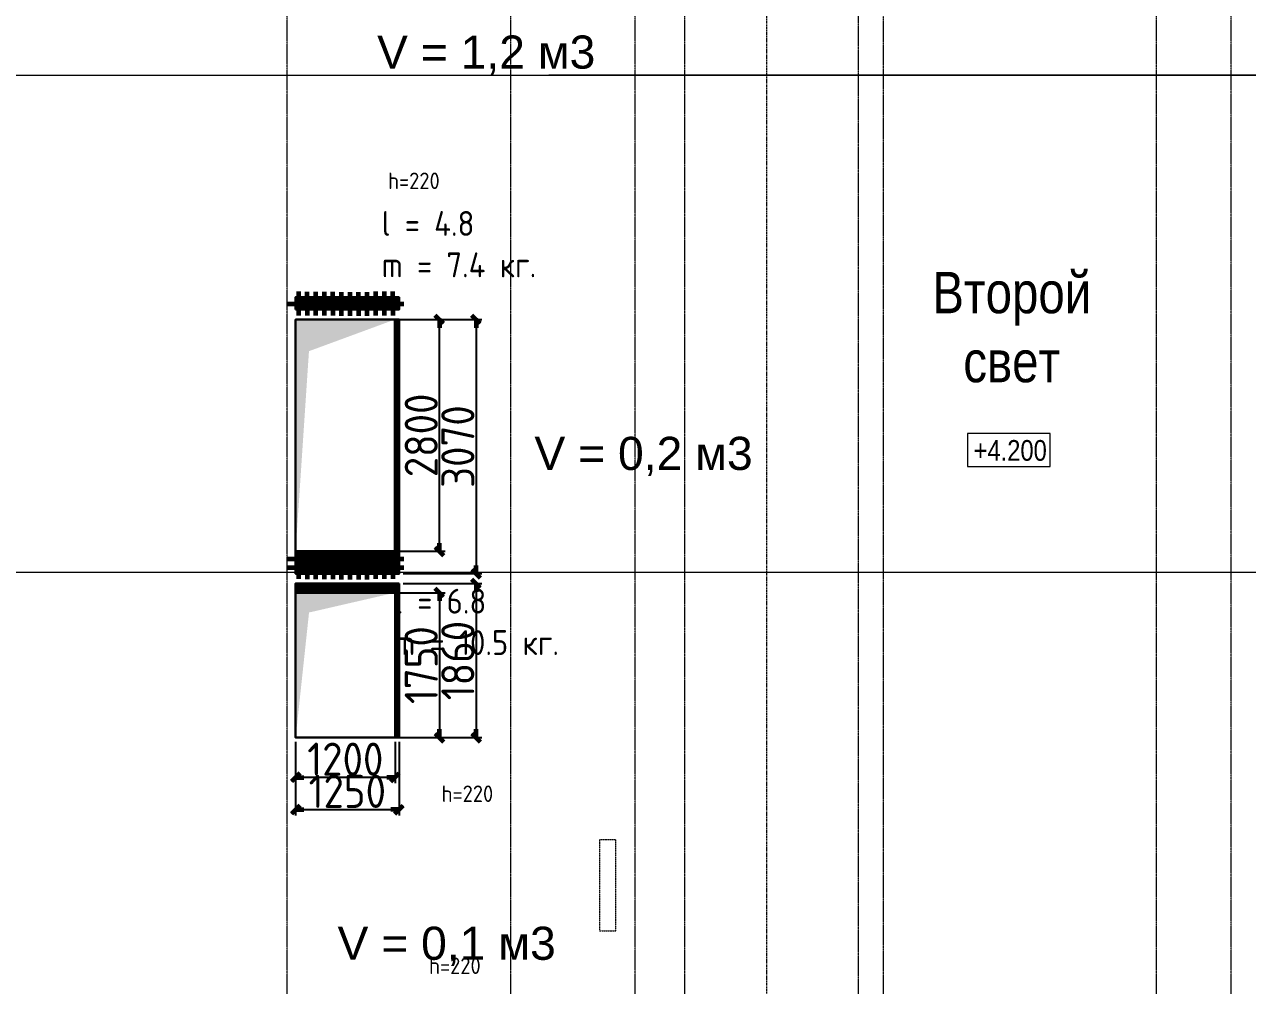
# Model space of a CAD drawing. Header units: millimetres. Extents: x -65509 to 912790, y 446 to 713294.
# Drawn here: x 206022 to 220796, y 400382 to 411991 of the extents above; entities that cross this region are included whole.
import ezdxf
from ezdxf.enums import TextEntityAlignment as Align

# ---------------------------------------------------------------- set-up
doc = ezdxf.new("R2010")
doc.units = ezdxf.units.MM
for name, pattern in [('CENTER2', [28.575, 19.05, -3.175, 3.175, -3.175]), ('DASHED', [19.05, 12.7, -6.35]), ('HIDDEN2', [4.7625, 3.175, -1.5875])]:
    doc.linetypes.add(name, pattern=pattern)
doc.layers.get('Defpoints').update_dxf_attribs({"color": 250})
for name, color, linetype, lineweight in [('1-основные', 7, 'Continuous', 0), ('10.5) Арматура', 6, 'Continuous', 60), ('10.6) Диафрагмы', 90, 'Continuous', 30), ('АР_Отметка', 250, 'Continuous', 13), ('АР_Разрезы марка', 7, 'Continuous', 13), ('ОВ_Шахты', 250, 'Continuous', 5), ('РД_Оси_100', 250, 'Continuous', 0)]:
    doc.layers.add(name, color=color, linetype=linetype, lineweight=lineweight)
doc.layers.add('АР_Отопительные приборы', color=1, linetype='HIDDEN2', lineweight=0, true_color=0xff0000)
doc.styles.add('Arial_Narrow_08', font='ARIALN.TTF', dxfattribs={"width": 0.8})
doc.styles.get("Standard").update_dxf_attribs({"font": 'arial.ttf'})
doc.styles.add('style1', font='ARIALN.TTF')
doc.styles.add('СПДС', font='isocpeur.ttf', dxfattribs={"width": 0.9})
doc.dimstyles.new('Размера А3', dxfattribs={"dimtxt": 400, "dimasz": 100, "dimexe": 70, "dimexo": 50, "dimgap": 20, "dimtad": 1, "dimdec": 0, "dimrnd": 10, "dimzin": 0, "dimdsep": 46, "dimtxsty": 'СПДС', "dimblk": 'ARROWHEAD_6', "dimcen": 1, "dimazin": 0, "dimtfac": 1, "dimtdec": 0, "dimtmove": 2, "dimatfit": 0, "dimfxl": 1, "dimtolj": 1, "dimtzin": 0, "dimarcsym": 0})

# ---------------------------------------------------------------- blocks, each defined once
blk = doc.blocks.new('СОШ_2200_АР_ОСИ_М100_28.05.24')
at = {"layer": 'РД_Оси_100', "linetype": 'CENTER2'}
for p, q in [((91800, -6155), (91800, 139938.679)), ((94500, -6155), (94500, 139938.679)), ((96000, -6155), (96000, 139938.679)), ((102300, -6155), (102300, 139938.679)), ((-5954.958, 116100), (119910, 116100)), ((35037.55, 116100), (119910, 116100)), ((-5954.958, 110100), (119910, 110100)), ((35037.55, 110100), (119910, 110100))]:
    blk.add_line(p, q, dxfattribs=at)
for points in [[(96600, -6155), (96600, 139938.679)], [(98700, -6194.98), (98700, 139538.679), (98550, 139938.679)], [(99000, -6195.83), (99000, 139538.679), (99150, 139938.679)], [(103200, -6155), (103200, 139938.679)]]:
    blk.add_lwpolyline(points, dxfattribs=at)
blk = doc.blocks.new('Отметка_план')
at = {"color": 7}
blk.add_lwpolyline([(0, 0), (10, 0), (10, 4), (0, 4)], close=True, dxfattribs=at)
at = {"style": 'Arial_Narrow_08', "width": 0.8}
blk.add_attdef('OTMG', text='', height=2.5, dxfattribs=at).set_placement((9.06, 0.7), align=Align.RIGHT)
blk = doc.blocks.new('otv')
at = {"linetype": 'Continuous'}
blk.add_lwpolyline([(0, -1), (0, 0), (1, 0), (1, -1)], close=True, dxfattribs=at)
blk.add_solid([(0, -1), (0, 0), (0.1346, -0.1366), (1, 0)], dxfattribs=at)
blk = doc.blocks.new('Bottom_R_1100')
at = {"layer": 'АР_Отопительные приборы'}
blk.add_lwpolyline([(-550, -100), (550, -100), (550, 100), (-550, 100)], close=True, dxfattribs=at)
blk = doc.blocks.new('ARROWHEAD_6')
at = {"color": 0, "linetype": 'Continuous'}
for p, q in [((0, 0), (-1, 0)), ((-0.5, -0.5), (0.5, 0.5))]:
    blk.add_line(p, q, dxfattribs=at)
blk = doc.blocks.new('*D942')
at = {"layer": '10.6) Диафрагмы', "color": 0, "lineweight": -2, "transparency": 16777216}
for p, q in [((210597, 408427), (211547, 408427)), ((211477, 408327), (211477, 405457)), ((210597, 405357), (211547, 405357))]:
    blk.add_line(p, q, dxfattribs=at)
at = {"layer": 'Defpoints', "color": 0, "lineweight": 25, "transparency": 16777216}
for p in [(210547, 408427), (210547, 405357), (211477, 405357)]:
    blk.add_point(p, dxfattribs=at)
at = {"layer": '10.6) Диафрагмы', "color": 0, "lineweight": -2, "transparency": 16777216, "xscale": 100, "yscale": 100, "zscale": 100}
for p, rotation in [((211477, 408427), 90), ((211477, 405357), 270)]:
    blk.add_blockref('ARROWHEAD_6', p, dxfattribs=dict(at, rotation=rotation))
at = {"layer": '10.6) Диафрагмы', "color": 0, "lineweight": 25, "transparency": 16777216, "insert": (211257, 406892), "char_height": 400, "attachment_point": 5, "rotation": 90, "style": 'СПДС'}
blk.add_mtext('\\A1;3070', dxfattribs=at)
blk = doc.blocks.new('*D943')
at = {"layer": '10.6) Диафрагмы', "color": 0, "lineweight": -2, "transparency": 16777216}
for p, q in [((210547, 408427), (211105, 408427)), ((211035, 405727), (211035, 408327)), ((210547, 405627), (211105, 405627))]:
    blk.add_line(p, q, dxfattribs=at)
at = {"layer": 'Defpoints', "color": 0, "lineweight": 25, "transparency": 16777216}
for p in [(210497, 408427), (211035, 408427), (210497, 405627)]:
    blk.add_point(p, dxfattribs=at)
at = {"layer": '10.6) Диафрагмы', "color": 0, "lineweight": -2, "transparency": 16777216, "xscale": 100, "yscale": 100, "zscale": 100}
for p, rotation in [((211035, 408427), 90), ((211035, 405627), 270)]:
    blk.add_blockref('ARROWHEAD_6', p, dxfattribs=dict(at, rotation=rotation))
at = {"layer": '10.6) Диафрагмы', "color": 0, "lineweight": 25, "transparency": 16777216, "insert": (210815, 407027), "char_height": 400, "attachment_point": 5, "rotation": 90, "style": 'СПДС'}
blk.add_mtext('\\A1;2800', dxfattribs=at)
blk = doc.blocks.new('*D944')
at = {"layer": '10.6) Диафрагмы', "color": 0, "lineweight": -2, "transparency": 16777216}
for p, q in [((210597, 405237), (211547, 405237)), ((211477, 405137), (211477, 403477)), ((210597, 403377), (211547, 403377))]:
    blk.add_line(p, q, dxfattribs=at)
at = {"layer": 'Defpoints', "color": 0, "lineweight": 25, "transparency": 16777216}
for p in [(210547, 405237), (210547, 403377), (211477, 403377)]:
    blk.add_point(p, dxfattribs=at)
at = {"layer": '10.6) Диафрагмы', "color": 0, "lineweight": -2, "transparency": 16777216, "xscale": 100, "yscale": 100, "zscale": 100}
for p, rotation in [((211477, 405237), 90), ((211477, 403377), 270)]:
    blk.add_blockref('ARROWHEAD_6', p, dxfattribs=dict(at, rotation=rotation))
at = {"layer": '10.6) Диафрагмы', "color": 0, "lineweight": 25, "transparency": 16777216, "insert": (211257, 404307), "char_height": 400, "attachment_point": 5, "rotation": 90, "style": 'СПДС'}
blk.add_mtext('\\A1;1860', dxfattribs=at)
blk = doc.blocks.new('*D945')
at = {"layer": '10.6) Диафрагмы', "color": 0, "lineweight": -2, "transparency": 16777216}
for p, q in [((210548, 405127), (211105, 405127)), ((211035, 405027), (211035, 403477)), ((210548, 403377), (211105, 403377))]:
    blk.add_line(p, q, dxfattribs=at)
at = {"layer": 'Defpoints', "color": 0, "lineweight": 25, "transparency": 16777216}
for p in [(210498, 405127), (210498, 403377), (211035, 403377)]:
    blk.add_point(p, dxfattribs=at)
at = {"layer": '10.6) Диафрагмы', "color": 0, "lineweight": -2, "transparency": 16777216, "xscale": 100, "yscale": 100, "zscale": 100}
for p, rotation in [((211035, 405127), 90), ((211035, 403377), 270)]:
    blk.add_blockref('ARROWHEAD_6', p, dxfattribs=dict(at, rotation=rotation))
at = {"layer": '10.6) Диафрагмы', "color": 0, "lineweight": 25, "transparency": 16777216, "insert": (210815, 404252), "char_height": 400, "attachment_point": 5, "rotation": 90, "style": 'СПДС'}
blk.add_mtext('\\A1;1750', dxfattribs=at)
blk = doc.blocks.new('*D946')
at = {"layer": '10.6) Диафрагмы', "color": 0, "lineweight": -2, "transparency": 16777216}
for p, q in [((209298, 403327), (209298, 402826)), ((210498, 403327), (210498, 402826)), ((210398, 402896), (209398, 402896))]:
    blk.add_line(p, q, dxfattribs=at)
at = {"layer": 'Defpoints', "color": 0, "lineweight": 25, "transparency": 16777216}
for p in [(209298, 403377), (210498, 403377), (209298, 402896)]:
    blk.add_point(p, dxfattribs=at)
at = {"layer": '10.6) Диафрагмы', "color": 0, "lineweight": -2, "transparency": 16777216, "xscale": 100, "yscale": 100, "zscale": 100, "rotation": 180}
blk.add_blockref('ARROWHEAD_6', (209298, 402896), dxfattribs=at)
at = {"layer": '10.6) Диафрагмы', "color": 0, "lineweight": -2, "transparency": 16777216, "xscale": 100, "yscale": 100, "zscale": 100}
blk.add_blockref('ARROWHEAD_6', (210498, 402896), dxfattribs=at)
at = {"layer": '10.6) Диафрагмы', "color": 0, "lineweight": 25, "transparency": 16777216, "insert": (209898, 403116), "char_height": 400, "attachment_point": 5, "style": 'СПДС'}
blk.add_mtext('\\A1;1200', dxfattribs=at)
blk = doc.blocks.new('*D947')
at = {"layer": '10.6) Диафрагмы', "color": 0, "lineweight": -2, "transparency": 16777216}
for p, q in [((209297, 403327), (209297, 402437)), ((210547, 403327), (210547, 402437)), ((209397, 402507), (210447, 402507))]:
    blk.add_line(p, q, dxfattribs=at)
at = {"layer": 'Defpoints', "color": 0, "lineweight": 25, "transparency": 16777216}
for p in [(209297, 403377), (210547, 403377), (210547, 402507)]:
    blk.add_point(p, dxfattribs=at)
at = {"layer": '10.6) Диафрагмы', "color": 0, "lineweight": -2, "transparency": 16777216, "xscale": 100, "yscale": 100, "zscale": 100, "rotation": 180}
blk.add_blockref('ARROWHEAD_6', (209297, 402507), dxfattribs=at)
at = {"layer": '10.6) Диафрагмы', "color": 0, "lineweight": -2, "transparency": 16777216, "xscale": 100, "yscale": 100, "zscale": 100}
blk.add_blockref('ARROWHEAD_6', (210547, 402507), dxfattribs=at)
at = {"layer": '10.6) Диафрагмы', "color": 0, "lineweight": 25, "transparency": 16777216, "insert": (209922, 402727), "char_height": 400, "attachment_point": 5, "style": 'СПДС'}
blk.add_mtext('\\A1;1250', dxfattribs=at)
blk = doc.blocks.new('*D1040')
at = {"layer": '10.5) Арматура', "color": 0, "lineweight": -2, "transparency": 16777216}
for p, q in [((210597, 408427), (211547, 408427)), ((211477, 408327), (211477, 405457)), ((210597, 405357), (211547, 405357))]:
    blk.add_line(p, q, dxfattribs=at)
at = {"layer": 'Defpoints', "color": 0, "lineweight": 25, "transparency": 16777216}
for p in [(210547, 408427), (210547, 405357), (211477, 405357)]:
    blk.add_point(p, dxfattribs=at)
at = {"layer": '10.5) Арматура', "color": 0, "lineweight": -2, "transparency": 16777216, "xscale": 100, "yscale": 100, "zscale": 100}
for p, rotation in [((211477, 408427), 90), ((211477, 405357), 270)]:
    blk.add_blockref('ARROWHEAD_6', p, dxfattribs=dict(at, rotation=rotation))
at = {"layer": '10.5) Арматура', "color": 0, "lineweight": 25, "transparency": 16777216, "insert": (211257, 406892), "char_height": 400, "attachment_point": 5, "rotation": 90, "style": 'СПДС'}
blk.add_mtext('\\A1;3070', dxfattribs=at)
blk = doc.blocks.new('*D1041')
at = {"layer": '10.5) Арматура', "color": 0, "lineweight": -2, "transparency": 16777216}
for p, q in [((210547, 408427), (211105, 408427)), ((211035, 405727), (211035, 408327)), ((210547, 405627), (211105, 405627))]:
    blk.add_line(p, q, dxfattribs=at)
at = {"layer": 'Defpoints', "color": 0, "lineweight": 25, "transparency": 16777216}
for p in [(210497, 408427), (211035, 408427), (210497, 405627)]:
    blk.add_point(p, dxfattribs=at)
at = {"layer": '10.5) Арматура', "color": 0, "lineweight": -2, "transparency": 16777216, "xscale": 100, "yscale": 100, "zscale": 100}
for p, rotation in [((211035, 408427), 90), ((211035, 405627), 270)]:
    blk.add_blockref('ARROWHEAD_6', p, dxfattribs=dict(at, rotation=rotation))
at = {"layer": '10.5) Арматура', "color": 0, "lineweight": 25, "transparency": 16777216, "insert": (210815, 407027), "char_height": 400, "attachment_point": 5, "rotation": 90, "style": 'СПДС'}
blk.add_mtext('\\A1;2800', dxfattribs=at)
blk = doc.blocks.new('*D1042')
at = {"layer": '10.5) Арматура', "color": 0, "lineweight": -2, "transparency": 16777216}
for p, q in [((210597, 405237), (211547, 405237)), ((211477, 405137), (211477, 403477)), ((210597, 403377), (211547, 403377))]:
    blk.add_line(p, q, dxfattribs=at)
at = {"layer": 'Defpoints', "color": 0, "lineweight": 25, "transparency": 16777216}
for p in [(210547, 405237), (210547, 403377), (211477, 403377)]:
    blk.add_point(p, dxfattribs=at)
at = {"layer": '10.5) Арматура', "color": 0, "lineweight": -2, "transparency": 16777216, "xscale": 100, "yscale": 100, "zscale": 100}
for p, rotation in [((211477, 405237), 90), ((211477, 403377), 270)]:
    blk.add_blockref('ARROWHEAD_6', p, dxfattribs=dict(at, rotation=rotation))
at = {"layer": '10.5) Арматура', "color": 0, "lineweight": 25, "transparency": 16777216, "insert": (211257, 404307), "char_height": 400, "attachment_point": 5, "rotation": 90, "style": 'СПДС'}
blk.add_mtext('\\A1;1860', dxfattribs=at)
blk = doc.blocks.new('*D1043')
at = {"layer": '10.5) Арматура', "color": 0, "lineweight": -2, "transparency": 16777216}
for p, q in [((210548, 405127), (211105, 405127)), ((211035, 405027), (211035, 403477)), ((210548, 403377), (211105, 403377))]:
    blk.add_line(p, q, dxfattribs=at)
at = {"layer": 'Defpoints', "color": 0, "lineweight": 25, "transparency": 16777216}
for p in [(210498, 405127), (210498, 403377), (211035, 403377)]:
    blk.add_point(p, dxfattribs=at)
at = {"layer": '10.5) Арматура', "color": 0, "lineweight": -2, "transparency": 16777216, "xscale": 100, "yscale": 100, "zscale": 100}
for p, rotation in [((211035, 405127), 90), ((211035, 403377), 270)]:
    blk.add_blockref('ARROWHEAD_6', p, dxfattribs=dict(at, rotation=rotation))
at = {"layer": '10.5) Арматура', "color": 0, "lineweight": 25, "transparency": 16777216, "insert": (210815, 404252), "char_height": 400, "attachment_point": 5, "rotation": 90, "style": 'СПДС'}
blk.add_mtext('\\A1;1750', dxfattribs=at)
blk = doc.blocks.new('*D1044')
at = {"layer": '10.5) Арматура', "color": 0, "lineweight": -2, "transparency": 16777216}
for p, q in [((209298, 403327), (209298, 402826)), ((210498, 403327), (210498, 402826)), ((210398, 402896), (209398, 402896))]:
    blk.add_line(p, q, dxfattribs=at)
at = {"layer": 'Defpoints', "color": 0, "lineweight": 25, "transparency": 16777216}
for p in [(209298, 403377), (210498, 403377), (209298, 402896)]:
    blk.add_point(p, dxfattribs=at)
at = {"layer": '10.5) Арматура', "color": 0, "lineweight": -2, "transparency": 16777216, "xscale": 100, "yscale": 100, "zscale": 100, "rotation": 180}
blk.add_blockref('ARROWHEAD_6', (209298, 402896), dxfattribs=at)
at = {"layer": '10.5) Арматура', "color": 0, "lineweight": -2, "transparency": 16777216, "xscale": 100, "yscale": 100, "zscale": 100}
blk.add_blockref('ARROWHEAD_6', (210498, 402896), dxfattribs=at)
at = {"layer": '10.5) Арматура', "color": 0, "lineweight": 25, "transparency": 16777216, "insert": (209898, 403116), "char_height": 400, "attachment_point": 5, "style": 'СПДС'}
blk.add_mtext('\\A1;1200', dxfattribs=at)
blk = doc.blocks.new('*D1045')
at = {"layer": '10.5) Арматура', "color": 0, "lineweight": -2, "transparency": 16777216}
for p, q in [((209297, 403327), (209297, 402437)), ((210547, 403327), (210547, 402437)), ((209397, 402507), (210447, 402507))]:
    blk.add_line(p, q, dxfattribs=at)
at = {"layer": 'Defpoints', "color": 0, "lineweight": 25, "transparency": 16777216}
for p in [(209297, 403377), (210547, 403377), (210547, 402507)]:
    blk.add_point(p, dxfattribs=at)
at = {"layer": '10.5) Арматура', "color": 0, "lineweight": -2, "transparency": 16777216, "xscale": 100, "yscale": 100, "zscale": 100, "rotation": 180}
blk.add_blockref('ARROWHEAD_6', (209297, 402507), dxfattribs=at)
at = {"layer": '10.5) Арматура', "color": 0, "lineweight": -2, "transparency": 16777216, "xscale": 100, "yscale": 100, "zscale": 100}
blk.add_blockref('ARROWHEAD_6', (210547, 402507), dxfattribs=at)
at = {"layer": '10.5) Арматура', "color": 0, "lineweight": 25, "transparency": 16777216, "insert": (209922, 402727), "char_height": 400, "attachment_point": 5, "style": 'СПДС'}
blk.add_mtext('\\A1;1250', dxfattribs=at)

msp = doc.modelspace()

# ---------------------------------------------------------------- hatches: boundary and pattern name
at = {"layer": '10.6) Диафрагмы'}
h = msp.add_hatch(dxfattribs=at)
h.set_pattern_fill('ANSI31', color=256)
h.paths.add_polyline_path([(210547.162, 408696.63), (209297.159, 408696.63), (209297.159, 408546.682), (210547.162, 408546.682)])
h = msp.add_hatch(dxfattribs=at)
h.set_pattern_fill('ANSI31', color=256)
h.paths.add_polyline_path([(210547.162, 408426.682), (210497.159, 408426.682), (210497.159, 405626.733), (209297.159, 405626.733), (209297.159, 405356.733), (210547.162, 405356.733)])
h = msp.add_hatch(dxfattribs=at)
h.set_pattern_fill('ANSI31', color=256)
h.paths.add_polyline_path([(210547.162, 405236.733), (209298.025, 405236.733), (209298.025, 405126.733), (210498.025, 405126.733), (210498.025, 403376.733), (210547.162, 403376.733)])

# ---------------------------------------------------------------- linework, layer by layer
at = {"layer": '1-основные'}
msp.add_lwpolyline([(228639.219, 411376.733), (212357.033, 411376.733)], dxfattribs=at)
at = {"layer": '10.5) Арматура'}
for points in [[(209335.5, 408477.178), (209334.432, 408763.249)], [(209438.981, 408474.09), (209437.914, 408760.161)], [(209542.463, 408474.09), (209541.396, 408760.161)], [(209645.942, 408474.862), (209644.875, 408760.933)], [(209749.424, 408474.862), (209748.357, 408760.933)], [(209852.916, 408472.134), (209851.849, 408758.205)], [(209956.398, 408472.134), (209955.331, 408758.205)], [(210059.88, 408472.134), (210058.813, 408758.205)], [(210163.362, 408472.134), (210162.295, 408758.205)], [(210266.825, 408477.178), (210265.758, 408763.249)], [(210370.307, 408477.178), (210369.24, 408763.249)], [(210473.789, 408477.178), (210472.722, 408763.249)], [(209197.159, 408615.169), (210606.581, 408615.169)], [(209197.159, 405537.159), (210606.581, 405537.159)], [(209335.5, 405293.279), (209334.432, 405626.733)], [(209438.981, 405290.191), (209437.914, 405626.733)], [(209542.463, 405290.191), (209542.463, 405626.733)], [(209645.942, 405290.963), (209645.942, 405626.733)], [(209749.424, 405290.963), (209748.357, 405626.733)], [(209852.916, 405288.234), (209851.849, 405626.733)], [(209956.398, 405288.234), (209956.398, 405626.733)], [(210059.88, 405288.234), (210058.813, 405626.733)], [(210163.362, 405288.234), (210162.295, 405626.733)], [(210266.825, 405293.279), (210266.825, 405626.733)], [(210370.307, 405293.279), (210370.307, 405626.733)], [(210473.789, 405293.279), (210473.789, 405626.733)], [(209197.159, 405431.27), (210606.581, 405431.27)]]:
    msp.add_lwpolyline(points, dxfattribs=at)
at = {"layer": '10.6) Диафрагмы'}
for points in [[(209297.159, 408546.682), (210547.162, 408546.682), (210547.162, 408696.63), (209297.159, 408696.63)], [(210497.159, 405626.733), (209297.158, 405626.733), (209297.158, 408426.682), (210497.159, 408426.682)], [(210547.162, 405356.733), (209297.159, 405356.733), (209297.159, 408426.682), (210547.162, 408426.682)], [(210547.162, 405236.733), (209298.025, 405236.733), (209298.025, 403376.733), (210547.162, 403376.733)], [(210498.025, 405126.733), (209297.159, 405126.733), (209297.159, 403376.733), (210498.025, 403376.733)]]:
    msp.add_lwpolyline(points, close=True, dxfattribs=at)
at = {"layer": 'АР_Разрезы марка', "linetype": 'DASHED', "lineweight": 0}
msp.add_lwpolyline([(214984.238, 432881.126), (214984.238, 395913.3), (212971.267, 395913.3), (212971.267, 293307.049)], dxfattribs=at)

# ---------------------------------------------------------------- block references
at = {"layer": 'АР_Отметка'}
ref = msp.add_blockref('Отметка_план', (217413.541, 406650.711), dxfattribs=dict(at, xscale=100, yscale=100, zscale=100))
ref.add_attrib('OTMG', '+4.200', dxfattribs={"layer": '0', "color": 0, "height": 250, "style": 'style1'}).set_placement((218370.959, 406970.528), align=Align.TOP_RIGHT)
at = {"layer": 'АР_Отопительные приборы', "rotation": 89.9999999999818}
msp.add_blockref('Bottom_R_1100', (213067.158, 401592.961), dxfattribs=at)
at = {"layer": 'ОВ_Шахты', "color": 1, "xscale": 1200}
for p, yscale in [((209297.159, 408426.733), 2800), ((209298.025, 405126.733), 1750)]:
    msp.add_blockref('otv', p, dxfattribs=dict(at, yscale=yscale))
at = {"layer": 'РД_Оси_100'}
msp.add_blockref('СОШ_2200_АР_ОСИ_М100_28.05.24', (117397.159, 295276.733), dxfattribs=at)

# ---------------------------------------------------------------- texts
at = {"layer": '10.5) Арматура', "lineweight": 25, "char_height": 300, "attachment_point": 5, "style": 'СПДС'}
for s, insert in [('\\A1;\\pxql;l = 4.8 \\Pm = 7.4 кг.', (211270.752, 409337.145)), ('\\A1;\\pxql;l = 6.8 \\Pm = 10.5 кг.', (211483.891, 404774.437))]:
    msp.add_mtext(s, dxfattribs=dict(at, insert=insert))
at = {"layer": '10.6) Диафрагмы', "color": 18, "lineweight": 25, "true_color": 0x000000, "char_height": 400, "width": 2641.4734, "attachment_point": 1}
for s, insert in [('V = 1,2 м3', (210281.356, 411857.497)), ('V = 0,2 м3', (212182.197, 407009.706)), ('V = 0,1 м3', (209803.936, 401092.24))]:
    msp.add_mtext(s, dxfattribs=dict(at, insert=insert))
at = {"layer": '10.6) Диафрагмы', "color": 18, "lineweight": 25, "true_color": 0x000000, "char_height": 200, "attachment_point": 5, "style": 'СПДС'}
for insert in [(210725.858, 410102.21), (211372.093, 402698.329), (211220.779, 400620.437)]:
    msp.add_mtext('\\A1;h=220', dxfattribs=dict(at, insert=insert))
at = {"layer": 'АР_Отметка', "insert": (217947.925, 408332.399), "char_height": 500, "width": 1999.94, "attachment_point": 5, "style": 'style1'}
msp.add_mtext('Второй свет', dxfattribs=at)

# ---------------------------------------------------------------- dimensions: what is measured, and where the dimension line sits
at = {"layer": '10.5) Арматура', "color": 18, "lineweight": 25, "true_color": 0x000000}
for base, p1, p2, picture, middle in [((211034.93, 408426.682), (210497.159, 405626.733), (210497.159, 408426.682), '*D1041', (210814.93, 407026.708)), ((211477.397, 405356.733), (210547.162, 408426.682), (210547.162, 405356.733), '*D1040', (211257.397, 406891.708)), ((211477.397, 403376.733), (210547.162, 405236.733), (210547.162, 403376.733), '*D1042', (211257.397, 404306.733)), ((211034.93, 403376.733), (210498.025, 405126.733), (210498.025, 403376.733), '*D1043', (210814.93, 404251.733))]:
    dim = msp.add_linear_dim(base=base, p1=p1, p2=p2, angle=90, dimstyle='Размера А3', dxfattribs=at)
    dim.commit()
    dim.dimension.update_dxf_attribs({"geometry": picture, "text_midpoint": middle})
for base, p1, p2, picture, middle in [((210547.162, 402506.88), (209297.159, 403376.733), (210547.162, 403376.733), '*D1045', (209922.16, 402726.88)), ((209298.025, 402896.415), (210498.025, 403376.733), (209298.025, 403376.733), '*D1044', (209898.025, 403116.415))]:
    dim = msp.add_linear_dim(base=base, p1=p1, p2=p2, dimstyle='Размера А3', dxfattribs=at)
    dim.commit()
    dim.dimension.update_dxf_attribs({"geometry": picture, "text_midpoint": middle})
at = {"layer": '10.6) Диафрагмы', "color": 18, "lineweight": 25, "true_color": 0x000000}
for base, p1, p2, picture, middle in [((211034.93, 408426.682), (210497.159, 405626.733), (210497.159, 408426.682), '*D943', (210814.93, 407026.708)), ((211477.397, 405356.733), (210547.162, 408426.682), (210547.162, 405356.733), '*D942', (211257.397, 406891.708)), ((211477.397, 403376.733), (210547.162, 405236.733), (210547.162, 403376.733), '*D944', (211257.397, 404306.733)), ((211034.93, 403376.733), (210498.025, 405126.733), (210498.025, 403376.733), '*D945', (210814.93, 404251.733))]:
    dim = msp.add_linear_dim(base=base, p1=p1, p2=p2, angle=90, dimstyle='Размера А3', dxfattribs=at)
    dim.commit()
    dim.dimension.update_dxf_attribs({"geometry": picture, "text_midpoint": middle})
for base, p1, p2, picture, middle in [((210547.162, 402506.88), (209297.159, 403376.733), (210547.162, 403376.733), '*D947', (209922.16, 402726.88)), ((209298.025, 402896.415), (210498.025, 403376.733), (209298.025, 403376.733), '*D946', (209898.025, 403116.415))]:
    dim = msp.add_linear_dim(base=base, p1=p1, p2=p2, dimstyle='Размера А3', dxfattribs=at)
    dim.commit()
    dim.dimension.update_dxf_attribs({"geometry": picture, "text_midpoint": middle})

doc.saveas('drawing.dxf')
